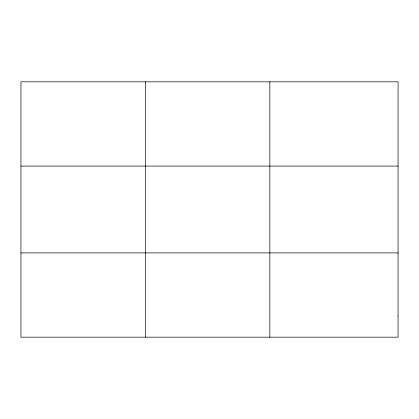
<?xml version="1.0" encoding="UTF-8"?>
<svg xmlns="http://www.w3.org/2000/svg" width="419" height="419" viewBox="0 0 419 419"><rect width="100%" height="100%" fill="white"/><g stroke="black" fill="none" stroke-linecap="round" stroke-linejoin="round"><path stroke-width="0.63" d="M145.393 337.169L145.393 81.831M269.836 337.169L269.836 81.831M20.95 166.092L398.05 166.092M20.95 252.908L398.05 252.908M398.05 316.104L398.05 337.169L20.95 337.169L20.95 81.831L398.05 81.831L398.05 316.104"/></g></svg>
